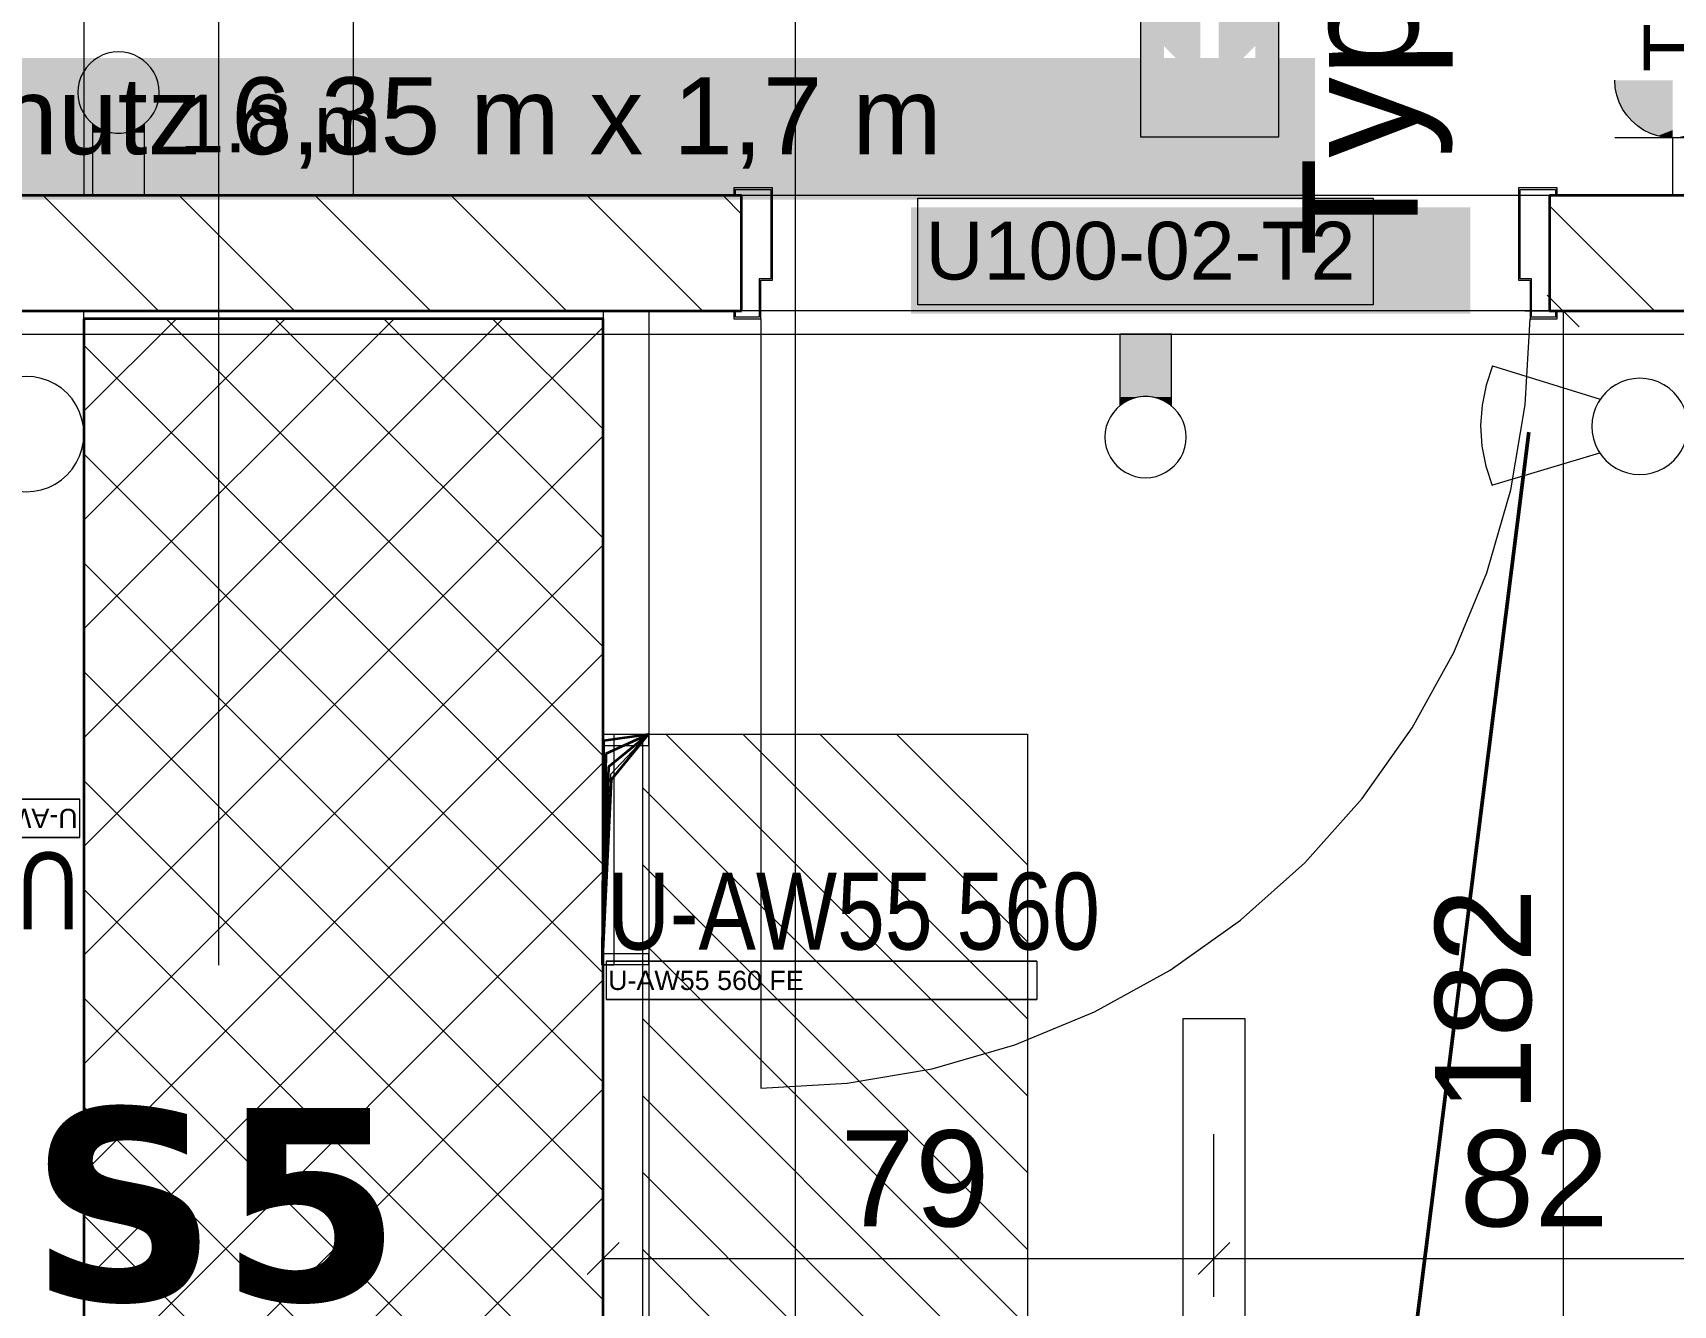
# Model space of a CAD drawing. Extents: x -1132 to 613, y -179 to 712.
# Drawn here: x -716.64 to -674, y 236.03 to 269.11 of the extents above; entities that cross this region are included whole.
import ezdxf
from ezdxf.lldxf.tags import DXFTag

# ---------------------------------------------------------------- set-up
doc = ezdxf.new("R2010")
doc.units = 0
doc.linetypes.add('_Hiddenline_', pattern=[3, 2, -1])
doc.layers.get('0').update_dxf_attribs({"lineweight": 13})
for name, color, linetype, lineweight in [('A-____-NOTE-TEXT', 7, 'Continuous', 9), ('A-DETL-GENF-HDLN', 7, '_Verdeckte Linien_', 9), ('A-DOOR-____-IDEN', 7, 'Continuous', 5), ('A-DOOR-____-OTLN', 7, 'Continuous', 9), ('A-DOOR-FRAM-MCUT', 7, 'Continuous', 9), ('A-DOOR-OPNG-OTLN', 7, 'Continuous', 9), ('A-FLOR-____-OTLN', 7, 'Continuous', 9), ('A-WALL-____-MCUT', 7, 'Continuous', 35), ('A-WALL-____-PATT', 7, 'Continuous', 35), ('S-GRID-____-OTLN', 7, 'Continuous', 5)]:
    doc.layers.add(name, color=color, linetype=linetype, lineweight=lineweight)
for name, color, linetype, lineweight, true_color in [('A-DETL-____-OTLN', 5, 'Continuous', 9, 0x0000ff), ('EL01_VVV_Mass', 7, 'Continuous', 13, 0xb2b200), ('EL01_WAN_Brandmeldeanlagen', 7, 'Continuous', 13, 0xff8000), ('EL01_WAN_Kraft', 1, 'Continuous', 13, 0xff0000), ('EL01_WAN_Leuchten', 7, 'Continuous', 13, 0x0080ff), ('EL01_WAN_Licht', 7, 'Continuous', 13, 0x0080ff), ('EL01_WAN_Notbeleuchtungen', 7, 'Continuous', 13, 0x009900), ('EL01_WAN_Notbeleuchtungentyp', 7, 'Continuous', 13, 0x009900), ('EL01_WAN_Trassen', 40, 'Continuous', 13, 0xffbf00), ('EL01_WAN_Trassen Befestigung', 7, 'Continuous', 13, 0xb2b200), ('S-GRID-____-IDEN', 7, 'Continuous', 9, 0x5555aa), ('X_Geometrie', 3, 'Continuous', 50, 0x00ff00)]:
    doc.layers.add(name, color=color, linetype=linetype, lineweight=lineweight, true_color=true_color)
doc.styles.get("Standard").update_dxf_attribs({"font": 'arial.ttf'})
tags = doc.linetypes.add('_Rasterlinie_', pattern=[0.375, 0.2, -0.05, 0.075, -0.05]).pattern_tags.tags
tags[10:11] = [DXFTag(74, 4), DXFTag(75, 0), DXFTag(340, '0'), DXFTag(46, 1.0), DXFTag(50, 0.0), DXFTag(44, 0.0), DXFTag(45, 0.0)]
tags[8:9] = [DXFTag(74, 4), DXFTag(75, 0), DXFTag(340, '0'), DXFTag(46, 1.0), DXFTag(50, 0.0), DXFTag(44, 0.0), DXFTag(45, 0.0)]
tags[6:7] = [DXFTag(74, 4), DXFTag(75, 0), DXFTag(340, '0'), DXFTag(46, 1.0), DXFTag(50, 0.0), DXFTag(44, 0.0), DXFTag(45, 0.0)]
tags[4:5] = [DXFTag(74, 4), DXFTag(75, 0), DXFTag(340, '0'), DXFTag(46, 1.0), DXFTag(50, 0.0), DXFTag(44, 0.0), DXFTag(45, 0.0)]
tags = doc.linetypes.add('_Strichliert - Fein_', pattern=[0.15, 0.1, -0.05]).pattern_tags.tags
tags[6:7] = [DXFTag(74, 4), DXFTag(75, 0), DXFTag(340, '0'), DXFTag(46, 1.0), DXFTag(50, 0.0), DXFTag(44, 0.0), DXFTag(45, 0.0)]
tags[4:5] = [DXFTag(74, 4), DXFTag(75, 0), DXFTag(340, '0'), DXFTag(46, 1.0), DXFTag(50, 0.0), DXFTag(44, 0.0), DXFTag(45, 0.0)]
tags = doc.linetypes.add('_Verdeckte Linien_', pattern=[0.15, 0.1, -0.05]).pattern_tags.tags
tags[6:7] = [DXFTag(74, 4), DXFTag(75, 0), DXFTag(340, '0'), DXFTag(46, 1.0), DXFTag(50, 0.0), DXFTag(44, 0.0), DXFTag(45, 0.0)]
tags[4:5] = [DXFTag(74, 4), DXFTag(75, 0), DXFTag(340, '0'), DXFTag(46, 1.0), DXFTag(50, 0.0), DXFTag(44, 0.0), DXFTag(45, 0.0)]
tags = doc.linetypes.add('Grundrissdarstellung Sturz', pattern=[0.25, 0.15, -0.05, 0, -0.05]).pattern_tags.tags
tags[10:11] = [DXFTag(74, 4), DXFTag(75, 0), DXFTag(340, '0'), DXFTag(46, 1.0), DXFTag(50, 0.0), DXFTag(44, 0.0), DXFTag(45, 0.0)]
tags[8:9] = [DXFTag(74, 4), DXFTag(75, 0), DXFTag(340, '0'), DXFTag(46, 1.0), DXFTag(50, 0.0), DXFTag(44, 0.0), DXFTag(45, 0.0)]
tags[6:7] = [DXFTag(74, 4), DXFTag(75, 0), DXFTag(340, '0'), DXFTag(46, 1.0), DXFTag(50, 0.0), DXFTag(44, 0.0), DXFTag(45, 0.0)]
tags[4:5] = [DXFTag(74, 4), DXFTag(75, 0), DXFTag(340, '0'), DXFTag(46, 1.0), DXFTag(50, 0.0), DXFTag(44, 0.0), DXFTag(45, 0.0)]

# ---------------------------------------------------------------- blocks, each defined once
blk = doc.blocks.new('Referenz-A0UNPDE96I', base_point=(-1115.886, -117.372))
at = {"layer": 'A-____-NOTE-TEXT', "color": 7, "linetype": 'Continuous', "lineweight": 5, "ltscale": 0.13, "true_color": 0xffffff}
for points in [[(-732.165, 264.774), (-683.304, 264.774), (-732.165, 268.453)], [(-683.304, 264.774), (-732.165, 268.453), (-683.304, 268.453)]]:
    blk.add_solid(points, dxfattribs=at)
at = {"layer": 'A-DETL-____-OTLN', "color": 0, "linetype": '_Strichliert - Fein_', "ltscale": 0.13}
blk.add_line((-700.615, 98.478), (-700.615, 261.878), dxfattribs=at)
at = {"layer": 'A-DETL-GENF-HDLN', "color": 0, "linetype": '_Verdeckte Linien_', "ltscale": 0.13}
blk.add_line((-648.315, 264.878), (-775.315, 264.878), dxfattribs=at)
at = {"layer": 'A-DOOR-____-IDEN', "color": 0, "linetype": 'Continuous', "ltscale": 0.13}
for p, q in [((-693.636, 264.815), (-681.796, 264.815)), ((-693.636, 262.035), (-693.636, 264.815)), ((-681.796, 264.815), (-681.796, 262.035)), ((-681.796, 262.035), (-693.636, 262.035))]:
    blk.add_line(p, q, dxfattribs=at)
at = {"layer": 'A-DOOR-____-IDEN', "color": 7, "linetype": 'Continuous', "ltscale": 0.13, "true_color": 0xffffff}
for points in [[(-693.811, 261.812), (-679.272, 261.812), (-693.811, 264.571)], [(-679.272, 261.812), (-693.811, 264.571), (-679.272, 264.571)]]:
    blk.add_solid(points, dxfattribs=at)
at = {"layer": 'A-DOOR-____-OTLN', "color": 0, "linetype": 'Grundrissdarstellung Sturz', "ltscale": 0.13}
for p, q in [((-715.315, 298.878), (-715.315, 264.878)), ((-708.315, 298.878), (-708.315, 264.878)), ((-677.215, 264.878), (-698.215, 264.878)), ((-677.215, 261.878), (-698.215, 261.878))]:
    blk.add_line(p, q, dxfattribs=at)
at = {"layer": 'A-DOOR-FRAM-MCUT', "color": 0, "linetype": 'Continuous', "ltscale": 0.13}
for p, q in [((-697.415, 265.078), (-698.415, 265.078)), ((-698.415, 265.078), (-698.415, 264.878)), ((-698.415, 264.878), (-698.375, 264.878)), ((-698.375, 264.878), (-698.375, 265.038)), ((-698.375, 265.038), (-697.455, 265.038)), ((-697.455, 265.038), (-697.455, 262.718)), ((-697.415, 262.678), (-697.415, 265.078)), ((-677.015, 265.078), (-678.015, 265.078)), ((-678.015, 265.078), (-678.015, 262.678)), ((-677.975, 262.718), (-677.975, 265.038)), ((-677.975, 265.038), (-677.055, 265.038)), ((-677.055, 265.038), (-677.055, 264.878)), ((-677.055, 264.878), (-677.015, 264.878)), ((-677.015, 264.878), (-677.015, 265.078)), ((-697.455, 262.718), (-697.755, 262.718)), ((-697.755, 262.718), (-697.755, 261.718)), ((-677.675, 262.718), (-677.975, 262.718)), ((-677.675, 261.718), (-677.675, 262.718)), ((-697.715, 261.678), (-697.715, 262.678)), ((-697.715, 262.678), (-697.415, 262.678)), ((-678.015, 262.678), (-677.715, 262.678)), ((-677.715, 262.678), (-677.715, 261.678)), ((-698.375, 261.878), (-698.415, 261.878)), ((-698.415, 261.878), (-698.415, 261.678)), ((-698.375, 261.718), (-698.375, 261.878)), ((-677.015, 261.878), (-677.055, 261.878)), ((-677.055, 261.878), (-677.055, 261.718)), ((-677.015, 261.678), (-677.015, 261.878)), ((-698.415, 261.678), (-697.715, 261.678)), ((-697.755, 261.718), (-698.375, 261.718)), ((-677.715, 261.678), (-677.015, 261.678)), ((-677.055, 261.718), (-677.675, 261.718))]:
    blk.add_line(p, q, dxfattribs=at)
at = {"layer": 'A-DOOR-OPNG-OTLN', "color": 0, "linetype": 'Continuous', "ltscale": 0.13}
for p, q in [((-697.715, 261.678), (-697.715, 241.678)), ((-677.84, 259.439), (-677.715, 261.678)), ((-678.216, 257.228), (-677.84, 259.439)), ((-678.837, 255.073), (-678.216, 257.228)), ((-679.695, 253.001), (-678.837, 255.073)), ((-680.78, 251.038), (-679.695, 253.001)), ((-682.078, 249.209), (-680.78, 251.038)), ((-683.573, 247.536), (-682.078, 249.209)), ((-685.245, 246.042), (-683.573, 247.536)), ((-687.074, 244.744), (-685.245, 246.042)), ((-689.037, 243.659), (-687.074, 244.744)), ((-691.109, 242.801), (-689.037, 243.659)), ((-693.264, 242.18), (-691.109, 242.801)), ((-695.475, 241.804), (-693.264, 242.18)), ((-697.715, 241.678), (-695.475, 241.804))]:
    blk.add_line(p, q, dxfattribs=at)
at = {"layer": 'A-FLOR-____-OTLN', "color": 0, "linetype": 'Continuous', "ltscale": 0.13}
for p, q in [((-715.315, 261.678), (-715.315, 261.878)), ((-701.815, 261.878), (-701.815, 261.678))]:
    blk.add_line(p, q, dxfattribs=at)
at = {"layer": 'A-WALL-____-MCUT', "color": 0, "linetype": 'Continuous', "ltscale": 0.35}
for p, q in [((-698.215, 264.878), (-717.415, 264.878)), ((-698.215, 261.878), (-698.215, 264.878)), ((-623.515, 264.878), (-677.215, 264.878)), ((-677.215, 264.878), (-677.215, 261.878)), ((-717.415, 261.878), (-698.215, 261.878)), ((-677.215, 261.878), (-623.515, 261.878)), ((-715.315, 261.678), (-715.315, -107.622)), ((-701.815, 261.678), (-715.315, 261.678)), ((-701.815, 98.478), (-701.815, 261.678))]:
    blk.add_line(p, q, dxfattribs=at)
at = {"layer": 'A-WALL-____-PATT', "color": 0, "linetype": 'Continuous', "lineweight": 9, "ltscale": 0.13}
for p, q in [((-716.375, 264.878), (-713.375, 261.878)), ((-712.839, 264.878), (-709.839, 261.878)), ((-709.304, 264.878), (-706.304, 261.878)), ((-705.768, 264.878), (-702.768, 261.878)), ((-702.233, 264.878), (-699.233, 261.878)), ((-698.697, 264.878), (-698.215, 264.396)), ((-677.215, 264.609), (-674.484, 261.878)), ((-715.315, 259.271), (-712.908, 261.678)), ((-715.315, 256.443), (-710.079, 261.678)), ((-715.315, 253.614), (-707.251, 261.678)), ((-715.315, 250.786), (-704.422, 261.678)), ((-715.315, 247.958), (-701.815, 261.458)), ((-701.815, 250.318), (-713.175, 261.678)), ((-701.815, 253.146), (-710.347, 261.678)), ((-701.815, 255.975), (-707.518, 261.678)), ((-701.815, 258.803), (-704.69, 261.678)), ((-701.815, 261.632), (-701.861, 261.678)), ((-701.815, 247.49), (-715.315, 260.99)), ((-715.315, 245.129), (-701.815, 258.629)), ((-701.815, 244.661), (-715.315, 258.161)), ((-715.315, 242.301), (-701.815, 255.801)), ((-701.815, 241.833), (-715.315, 255.333)), ((-715.315, 239.472), (-701.815, 252.972)), ((-701.815, 239.004), (-715.315, 252.504)), ((-715.315, 236.644), (-701.815, 250.144)), ((-701.815, 236.176), (-715.315, 249.676)), ((-715.315, 233.815), (-701.815, 247.315)), ((-701.815, 233.347), (-715.315, 246.847)), ((-715.315, 230.987), (-701.815, 244.487)), ((-701.815, 230.519), (-715.315, 244.019)), ((-715.315, 228.159), (-701.815, 241.659)), ((-701.815, 227.691), (-715.315, 241.191)), ((-715.315, 225.33), (-701.815, 238.83)), ((-701.815, 224.862), (-715.315, 238.362))]:
    blk.add_line(p, q, dxfattribs=at)
at = {"layer": 'S-GRID-____-OTLN', "color": 0, "linetype": '_Rasterlinie_', "ltscale": 0.13}
for p, q in [((-711.815, 645.662), (-711.815, 244.87)), ((-696.815, -113.603), (-696.815, 631.478)), ((-1107.612, 261.278), (119.376, 261.278))]:
    blk.add_line(p, q, dxfattribs=at)
at = {"layer": 'X_Geometrie', "color": 0, "linetype": 'Continuous', "ltscale": 0.5}
blk.add_line((-698.996, 90.04), (-677.749, 258.729), dxfattribs=at)
at = {"layer": 'A-____-NOTE-TEXT', "color": 0, "linetype": 'Continuous', "lineweight": 5, "ltscale": 0.13, "insert": (-731.665, 267.953), "char_height": 2, "attachment_point": 1}
blk.add_mtext('{\\fArial;Trümmerschutz 6,35 m x 1,7 m}', dxfattribs=at)
at = {"layer": 'A-DOOR-____-IDEN', "color": 0, "linetype": 'Continuous', "ltscale": 0.13, "insert": (-693.436, 264.196), "char_height": 1.5, "attachment_point": 1}
blk.add_mtext('{\\fArial;U100-02-T2}', dxfattribs=at)
at = {"layer": 'S-GRID-____-IDEN', "color": 0, "linetype": 'Continuous', "lineweight": 5, "ltscale": 0.13, "insert": (-716.745, 241.161), "char_height": 5, "attachment_point": 1}
blk.add_mtext('{\\fVerdana|b1|i0;S5}', dxfattribs=at)
blk = doc.blocks.new('IfcObject-A0UNPDEJ6I', base_point=(-701.74, 243.977))
at = {"layer": 'EL01_WAN_Trassen', "linetype": 'ByBlock', "lineweight": -2, "ltscale": 0.13}
for p, q in [((-701.74, 244.977), (-701.74, 243.977)), ((-701.74, 244.977), (-701.74, 243.977)), ((-701.74, 244.977), (-690.54, 244.977)), ((-690.54, 244.977), (-701.74, 244.977)), ((-701.74, 244.977), (-701.74, 244.977)), ((-690.54, 244.977), (-690.54, 243.977)), ((-690.54, 244.977), (-690.54, 243.977)), ((-690.54, 244.977), (-690.54, 244.977)), ((-701.74, 243.977), (-690.54, 243.977)), ((-690.54, 243.977), (-701.74, 243.977)), ((-701.74, 243.977), (-701.74, 243.977)), ((-690.54, 243.977), (-690.54, 243.977))]:
    blk.add_line(p, q, dxfattribs=at)
at = {"layer": 'EL01_WAN_Trassen', "lineweight": -2, "attachment_point": 1}
for s, insert, char_height in [('{\\W0.8;\\fArial;U-AW55 560}', (-701.693, 247.277), 2), ('{\\fArial;U-AW55 560 FE}', (-701.685, 244.727), 0.5)]:
    blk.add_mtext(s, dxfattribs=dict(at, insert=insert, char_height=char_height))
blk = doc.blocks.new('IfcObject-A0UNPDHB6I', base_point=(-727.943, 245.804))
at = {"layer": 'EL01_WAN_Trassen', "linetype": 'ByBlock', "lineweight": -2, "ltscale": 0.13}
for p, q in [((-723.621, 248.187), (-723.621, 249.187)), ((-723.621, 248.187), (-723.621, 249.187)), ((-715.421, 249.187), (-723.621, 249.187)), ((-723.621, 249.187), (-723.621, 249.187)), ((-723.621, 249.187), (-715.421, 249.187)), ((-715.421, 248.187), (-715.421, 249.187)), ((-715.421, 248.187), (-715.421, 249.187)), ((-715.421, 249.187), (-715.421, 249.187)), ((-715.421, 248.187), (-723.621, 248.187)), ((-723.621, 248.187), (-723.621, 248.187)), ((-723.621, 248.187), (-715.421, 248.187)), ((-715.421, 248.187), (-715.421, 248.187))]:
    blk.add_line(p, q, dxfattribs=at)
at = {"layer": 'EL01_WAN_Trassen', "lineweight": -2, "attachment_point": 1, "rotation": 180}
for s, insert, char_height in [('{\\fArial;U-AW55 410 FE}', (-715.476, 248.437), 0.5), ('{\\W0.8;\\fArial;U-AW55 410}', (-715.437, 245.804), 2)]:
    blk.add_mtext(s, dxfattribs=dict(at, insert=insert, char_height=char_height))
blk = doc.blocks.new('Kabelleiter-A0UNPDHR6I', base_point=(-701.834, 244.878))
at = {"color": 0, "linetype": 'ByBlock', "lineweight": -2, "ltscale": 0.13}
for p, q in [((-701.834, 250.878), (-700.634, 250.878)), ((-701.834, 250.578), (-701.834, 250.878)), ((-701.834, 250.878), (-701.834, 244.878)), ((-701.834, 250.878), (-701.534, 250.878)), ((-701.534, 250.878), (-701.534, 244.878)), ((-700.634, 250.878), (-700.634, 250.578)), ((-700.634, 250.578), (-701.834, 250.578)), ((-701.834, 245.178), (-700.634, 245.178)), ((-701.834, 244.878), (-701.834, 245.178)), ((-700.634, 244.878), (-701.834, 244.878)), ((-701.834, 244.878), (-701.534, 244.878)), ((-700.634, 245.178), (-700.634, 244.878))]:
    blk.add_line(p, q, dxfattribs=at)
at = {"color": 0, "lineweight": 35}
for p, q in [((-701.801, 250.71), (-700.634, 250.878)), ((-701.733, 250.374), (-700.634, 250.878)), ((-701.666, 250.037), (-700.634, 250.878)), ((-701.599, 249.701), (-700.634, 250.878)), ((-701.834, 244.878), (-701.801, 250.71)), ((-701.834, 244.878), (-701.733, 250.374)), ((-701.834, 244.878), (-701.666, 250.037)), ((-701.834, 244.878), (-701.599, 249.701))]:
    blk.add_line(p, q, dxfattribs=at)
at = {"color": 0, "linetype": '_Hiddenline_', "lineweight": 18}
for p, q in [((-700.634, 250.878), (-701.624, 249.828)), ((-701.624, 249.828), (-701.834, 244.878))]:
    blk.add_line(p, q, dxfattribs=at)
blk = doc.blocks.new('Kabelkanal-A0UNPDMH6I', base_point=(-700.784, 229.478))
at = {"color": 0, "linetype": 'ByBlock', "lineweight": -2, "ltscale": 0.13}
for p, q in [((-700.784, 229.478), (-700.784, 250.878)), ((-700.784, 250.878), (-690.784, 250.878)), ((-690.784, 250.878), (-690.784, 229.478)), ((-690.784, 229.478), (-700.784, 229.478))]:
    blk.add_line(p, q, dxfattribs=at)
at = {"color": 0, "linetype": 'ByBlock', "lineweight": 18, "ltscale": 0.18}
for p, q in [((-690.784, 241.478), (-700.184, 250.878)), ((-690.784, 243.478), (-698.184, 250.878)), ((-690.784, 245.478), (-696.184, 250.878)), ((-690.784, 247.478), (-694.184, 250.878)), ((-690.784, 239.478), (-700.784, 249.478)), ((-690.784, 237.478), (-700.784, 247.478)), ((-690.784, 235.478), (-700.784, 245.478)), ((-690.784, 233.478), (-700.784, 243.478)), ((-690.784, 231.478), (-700.784, 241.478)), ((-690.784, 229.478), (-700.784, 239.478)), ((-700.784, 237.478), (-692.784, 229.478)), ((-700.784, 235.478), (-694.784, 229.478)), ((-700.784, 233.478), (-696.784, 229.478)), ((-700.784, 231.478), (-698.784, 229.478))]:
    blk.add_line(p, q, dxfattribs=at)
blk = doc.blocks.new('Maß-A0UNPDWP6I', base_point=(-702.226, 236.247))
at = {"color": 0, "lineweight": -2}
for p, q in [((-701.813, 236.247), (-701.813, 261.278)), ((-685.935, 236.247), (-685.935, 240.478)), ((-701.399, 237.661), (-702.226, 236.833)), ((-685.521, 237.661), (-686.349, 236.833)), ((-701.813, 237.247), (-685.935, 237.247))]:
    blk.add_line(p, q, dxfattribs=at)
at = {"color": 0, "lineweight": -2, "insert": (-695.652, 240.58), "char_height": 2.5, "attachment_point": 1}
blk.add_mtext('{\\fArial;79}', dxfattribs=at)
blk = doc.blocks.new('Schalter_ Schema 0_ UP-A0UNPEV56I', base_point=(-720.155, 257.178))
at = {"color": 0, "lineweight": -2}
for p, q in [((-720.155, 262.021), (-718.959, 263.217)), ((-717.873, 259.739), (-720.155, 262.021)), ((-717.008, 260.165), (-717.201, 260.127)), ((-716.813, 260.178), (-717.008, 260.165)), ((-716.617, 260.165), (-716.813, 260.178)), ((-716.424, 260.127), (-716.617, 260.165)), ((-717.873, 259.739), (-718.003, 259.591)), ((-717.726, 259.868), (-717.873, 259.739)), ((-717.563, 259.977), (-717.726, 259.868)), ((-717.387, 260.064), (-717.563, 259.977)), ((-717.201, 260.127), (-717.387, 260.064)), ((-716.239, 260.064), (-716.424, 260.127)), ((-716.063, 259.977), (-716.239, 260.064)), ((-715.9, 259.868), (-716.063, 259.977)), ((-715.752, 259.739), (-715.9, 259.868)), ((-715.623, 259.591), (-715.752, 259.739)), ((-718.112, 259.428), (-718.198, 259.252)), ((-718.003, 259.591), (-718.112, 259.428)), ((-715.514, 259.428), (-715.623, 259.591)), ((-715.427, 259.252), (-715.514, 259.428)), ((-718.3, 258.874), (-718.313, 258.678)), ((-718.262, 259.067), (-718.3, 258.874)), ((-718.198, 259.252), (-718.262, 259.067)), ((-715.364, 259.067), (-715.427, 259.252)), ((-715.325, 258.874), (-715.364, 259.067)), ((-715.313, 258.678), (-715.325, 258.874)), ((-718.313, 258.678), (-718.3, 258.483)), ((-718.3, 258.483), (-718.262, 258.29)), ((-715.364, 258.29), (-715.325, 258.483)), ((-715.325, 258.483), (-715.313, 258.678)), ((-718.262, 258.29), (-718.198, 258.104)), ((-718.198, 258.104), (-718.112, 257.928)), ((-715.514, 257.928), (-715.427, 258.104)), ((-715.427, 258.104), (-715.364, 258.29)), ((-718.112, 257.928), (-718.003, 257.765)), ((-718.003, 257.765), (-717.873, 257.618)), ((-717.873, 257.618), (-717.726, 257.488)), ((-715.9, 257.488), (-715.752, 257.618)), ((-715.752, 257.618), (-715.623, 257.765)), ((-715.623, 257.765), (-715.514, 257.928)), ((-717.726, 257.488), (-717.563, 257.379)), ((-717.563, 257.379), (-717.387, 257.293)), ((-717.387, 257.293), (-717.201, 257.229)), ((-717.201, 257.229), (-717.008, 257.191)), ((-717.008, 257.191), (-716.813, 257.178)), ((-716.813, 257.178), (-716.617, 257.191)), ((-716.617, 257.191), (-716.424, 257.229)), ((-716.424, 257.229), (-716.239, 257.293)), ((-716.239, 257.293), (-716.063, 257.379)), ((-716.063, 257.379), (-715.9, 257.488))]:
    blk.add_line(p, q, dxfattribs=at)
blk = doc.blocks.new('Bewegungsmelder 180°_ UP-A0UNPEVP6I', base_point=(-679.001, 257.341))
at = {"color": 0, "lineweight": -2}
for p, q in [((-678.69, 260.452), (-678.86, 259.949)), ((-678.69, 260.452), (-675.893, 259.585)), ((-678.86, 259.949), (-678.964, 259.428)), ((-675.747, 259.762), (-675.854, 259.639)), ((-675.624, 259.87), (-675.747, 259.762)), ((-675.488, 259.961), (-675.624, 259.87)), ((-675.341, 260.033), (-675.488, 259.961)), ((-675.186, 260.086), (-675.341, 260.033)), ((-675.026, 260.118), (-675.186, 260.086)), ((-674.863, 260.128), (-675.026, 260.118)), ((-674.699, 260.118), (-674.863, 260.128)), ((-674.539, 260.086), (-674.699, 260.118)), ((-674.384, 260.033), (-674.539, 260.086)), ((-674.238, 259.961), (-674.384, 260.033)), ((-674.102, 259.87), (-674.238, 259.961)), ((-673.979, 259.762), (-674.102, 259.87)), ((-673.871, 259.639), (-673.979, 259.762)), ((-678.964, 259.428), (-679.001, 258.898)), ((-676.017, 259.357), (-676.07, 259.202)), ((-675.945, 259.503), (-676.017, 259.357)), ((-675.854, 259.639), (-675.945, 259.503)), ((-673.78, 259.503), (-673.871, 259.639)), ((-673.708, 259.357), (-673.78, 259.503)), ((-673.655, 259.202), (-673.708, 259.357)), ((-679.001, 258.898), (-678.969, 258.368)), ((-676.102, 259.041), (-676.113, 258.878)), ((-676.113, 258.878), (-676.102, 258.715)), ((-676.07, 259.202), (-676.102, 259.041)), ((-673.623, 259.041), (-673.655, 259.202)), ((-673.613, 258.878), (-673.623, 259.041)), ((-673.623, 258.715), (-673.613, 258.878)), ((-676.102, 258.715), (-676.07, 258.555)), ((-676.07, 258.555), (-676.017, 258.4)), ((-673.708, 258.4), (-673.655, 258.555)), ((-673.655, 258.555), (-673.623, 258.715)), ((-678.969, 258.368), (-678.87, 257.846)), ((-678.708, 257.35), (-675.906, 258.19)), ((-676.017, 258.4), (-675.945, 258.253)), ((-675.945, 258.253), (-675.854, 258.117)), ((-675.854, 258.117), (-675.747, 257.994)), ((-673.979, 257.994), (-673.871, 258.117)), ((-673.871, 258.117), (-673.78, 258.253)), ((-673.78, 258.253), (-673.708, 258.4)), ((-678.87, 257.846), (-678.705, 257.341)), ((-675.747, 257.994), (-675.624, 257.887)), ((-675.624, 257.887), (-675.488, 257.796)), ((-675.488, 257.796), (-675.341, 257.723)), ((-675.341, 257.723), (-675.186, 257.671)), ((-675.186, 257.671), (-675.026, 257.639)), ((-675.026, 257.639), (-674.863, 257.628)), ((-674.863, 257.628), (-674.699, 257.639)), ((-674.699, 257.639), (-674.539, 257.671)), ((-674.539, 257.671), (-674.384, 257.723)), ((-674.384, 257.723), (-674.238, 257.796)), ((-674.238, 257.796), (-674.102, 257.887)), ((-674.102, 257.887), (-673.979, 257.994))]:
    blk.add_line(p, q, dxfattribs=at)
blk = doc.blocks.new('Maß-A0UNPF8F6I', base_point=(-685.935, 225.065))
at = {"color": 0, "lineweight": -2}
for p, q in [((-676.441, 261.465), (-677.268, 262.292)), ((-677.854, 261.878), (-669.613, 261.878)), ((-676.854, 261.878), (-676.854, 225.478))]:
    blk.add_line(p, q, dxfattribs=at)
at = {"color": 0, "lineweight": -2, "insert": (-680.188, 241.049), "char_height": 2.5, "attachment_point": 1, "rotation": 90}
blk.add_mtext('{\\fArial;182}', dxfattribs=at)
blk = doc.blocks.new('Steckdose T25_ AP-A0UNPFCD6I', base_point=(-675.513, 264.878))
at = {"color": 0, "linetype": 'ByBlock', "lineweight": -2, "ltscale": 0.13}
for p, q in [((-675.5, 267.683), (-675.513, 267.878)), ((-672.513, 267.878), (-672.525, 267.683)), ((-675.462, 267.49), (-675.5, 267.683)), ((-675.398, 267.304), (-675.462, 267.49)), ((-672.564, 267.49), (-672.627, 267.304)), ((-672.525, 267.683), (-672.564, 267.49)), ((-675.312, 267.128), (-675.398, 267.304)), ((-675.203, 266.965), (-675.312, 267.128)), ((-672.714, 267.128), (-672.823, 266.965)), ((-672.627, 267.304), (-672.714, 267.128)), ((-675.073, 266.818), (-675.203, 266.965)), ((-674.926, 266.688), (-675.073, 266.818)), ((-674.763, 266.579), (-674.926, 266.688)), ((-674.587, 266.493), (-674.763, 266.579)), ((-673.263, 266.579), (-673.439, 266.493)), ((-673.1, 266.688), (-673.263, 266.579)), ((-672.952, 266.818), (-673.1, 266.688)), ((-672.823, 266.965), (-672.952, 266.818)), ((-672.513, 266.378), (-675.513, 266.378)), ((-674.401, 266.429), (-674.587, 266.493)), ((-674.208, 266.391), (-674.401, 266.429)), ((-674.013, 266.378), (-674.208, 266.391)), ((-673.817, 266.391), (-674.013, 266.378)), ((-674.013, 266.378), (-674.013, 264.878)), ((-673.624, 266.429), (-673.817, 266.391)), ((-673.439, 266.493), (-673.624, 266.429))]:
    blk.add_line(p, q, dxfattribs=at)
for points in [[(-675.462, 267.49), (-674.013, 267.878), (-675.513, 267.878)], [(-674.013, 267.49), (-675.462, 267.49), (-674.013, 267.878)], [(-675.312, 267.128), (-674.013, 267.49), (-675.462, 267.49)], [(-674.013, 267.128), (-675.312, 267.128), (-674.013, 267.49)], [(-675.073, 266.818), (-674.013, 267.128), (-675.312, 267.128)], [(-674.013, 266.818), (-675.073, 266.818), (-674.013, 267.128)], [(-674.763, 266.579), (-674.013, 266.818), (-675.073, 266.818)], [(-674.013, 266.579), (-674.763, 266.579), (-674.013, 266.818)], [(-674.401, 266.429), (-674.013, 266.579), (-674.763, 266.579)], [(-674.013, 266.429), (-674.401, 266.429), (-674.013, 266.579)], [(-674.013, 266.378), (-674.013, 266.429), (-674.401, 266.429)]]:
    blk.add_solid(points, dxfattribs=at)
at = {"color": 0, "linetype": 'ByBlock', "lineweight": -2, "ltscale": 0.13, "insert": (-674.763, 268.083), "char_height": 1.5, "attachment_point": 1, "rotation": 90}
blk.add_mtext('{\\fArial;T25}', dxfattribs=at)
blk = doc.blocks.new('Maß-A0UNPFON6I', base_point=(-686.349, 236.247))
at = {"color": 0, "lineweight": -2}
for p, q in [((-669.613, 236.247), (-669.613, 261.878)), ((-685.935, 236.247), (-685.935, 240.478)), ((-685.521, 237.661), (-686.349, 236.833)), ((-669.199, 237.661), (-670.026, 236.833)), ((-685.935, 237.247), (-669.613, 237.247))]:
    blk.add_line(p, q, dxfattribs=at)
at = {"color": 0, "lineweight": -2, "insert": (-679.552, 240.58), "char_height": 2.5, "attachment_point": 1}
blk.add_mtext('{\\fArial;82}', dxfattribs=at)
blk = doc.blocks.new('Typ 01P-A0UNPFP76I', base_point=(-686.735, 193.488))
at = {"color": 0, "lineweight": -2}
for p, q in [((-686.735, 193.488), (-686.735, 243.488)), ((-686.735, 243.488), (-685.135, 243.488)), ((-685.135, 243.488), (-685.135, 193.488))]:
    blk.add_line(p, q, dxfattribs=at)
blk = doc.blocks.new('Alarmindikator_ UP-A0UNPFVL6I', base_point=(-715.471, 264.878))
at = {"color": 0, "lineweight": -2}
for p, q in [((-715.161, 268.304), (-715.252, 268.2)), ((-715.058, 268.395), (-715.161, 268.304)), ((-714.943, 268.472), (-715.058, 268.395)), ((-714.819, 268.533), (-714.943, 268.472)), ((-714.688, 268.577), (-714.819, 268.533)), ((-714.552, 268.604), (-714.688, 268.577)), ((-714.415, 268.613), (-714.552, 268.604)), ((-714.277, 268.604), (-714.415, 268.613)), ((-714.141, 268.577), (-714.277, 268.604)), ((-714.011, 268.533), (-714.141, 268.577)), ((-713.887, 268.472), (-714.011, 268.533)), ((-713.772, 268.395), (-713.887, 268.472)), ((-713.668, 268.304), (-713.772, 268.395)), ((-713.577, 268.2), (-713.668, 268.304)), ((-715.435, 267.831), (-715.462, 267.695)), ((-715.39, 267.961), (-715.435, 267.831)), ((-715.329, 268.085), (-715.39, 267.961)), ((-715.252, 268.2), (-715.329, 268.085)), ((-713.5, 268.085), (-713.577, 268.2)), ((-713.439, 267.961), (-713.5, 268.085)), ((-713.395, 267.831), (-713.439, 267.961)), ((-713.368, 267.695), (-713.395, 267.831)), ((-715.462, 267.695), (-715.471, 267.557)), ((-715.471, 267.557), (-715.462, 267.419)), ((-715.462, 267.419), (-715.435, 267.284)), ((-713.395, 267.284), (-713.368, 267.419)), ((-713.359, 267.557), (-713.368, 267.695)), ((-713.368, 267.419), (-713.359, 267.557)), ((-715.435, 267.284), (-715.39, 267.153)), ((-715.39, 267.153), (-715.329, 267.029)), ((-715.329, 267.029), (-715.252, 266.914)), ((-713.577, 266.914), (-713.5, 267.029)), ((-713.5, 267.029), (-713.439, 267.153)), ((-713.439, 267.153), (-713.395, 267.284)), ((-715.252, 266.914), (-715.161, 266.811)), ((-715.161, 266.811), (-715.058, 266.719)), ((-715.087, 266.743), (-715.087, 264.878)), ((-715.087, 266.743), (-714.979, 266.665)), ((-715.058, 266.719), (-714.943, 266.643)), ((-714.979, 266.665), (-714.863, 266.601)), ((-714.943, 266.643), (-714.819, 266.582)), ((-714.863, 266.601), (-714.74, 266.553)), ((-714.819, 266.582), (-714.688, 266.537)), ((-714.74, 266.553), (-714.612, 266.52)), ((-714.217, 266.52), (-714.089, 266.553)), ((-714.141, 266.537), (-714.011, 266.582)), ((-714.089, 266.553), (-713.966, 266.601)), ((-714.011, 266.582), (-713.887, 266.643)), ((-713.966, 266.601), (-713.85, 266.665)), ((-713.887, 266.643), (-713.772, 266.719)), ((-713.85, 266.665), (-713.743, 266.743)), ((-713.772, 266.719), (-713.668, 266.811)), ((-713.743, 264.878), (-713.743, 266.743)), ((-713.668, 266.811), (-713.577, 266.914)), ((-714.688, 266.537), (-714.552, 266.51)), ((-714.612, 266.52), (-714.481, 266.503)), ((-714.552, 266.51), (-714.415, 266.501)), ((-714.481, 266.503), (-714.348, 266.503)), ((-714.415, 266.501), (-714.277, 266.51)), ((-714.348, 266.503), (-714.217, 266.52)), ((-714.277, 266.51), (-714.141, 266.537)), ((-715.087, 264.878), (-713.743, 264.878))]:
    blk.add_line(p, q, dxfattribs=at)
for points in [[(-715.087, 266.59), (-714.839, 266.59), (-715.087, 266.743)], [(-715.087, 266.511), (-714.56, 266.511), (-715.087, 266.59)], [(-714.56, 266.511), (-715.087, 266.59), (-714.839, 266.59)], [(-714.269, 266.511), (-713.743, 266.511), (-713.99, 266.59)], [(-713.99, 266.59), (-713.743, 266.59), (-713.743, 266.743)], [(-713.743, 266.511), (-713.99, 266.59), (-713.743, 266.59)], [(-715.087, 264.878), (-713.743, 264.878), (-715.087, 266.511)], [(-713.743, 264.878), (-715.087, 266.511), (-713.743, 266.511)]]:
    blk.add_solid(points, dxfattribs=at)
blk = doc.blocks.new('Absolute Höhe-A0UNPFVN6I', base_point=(-712.831, 266.003))
at = {"color": 0, "lineweight": -2, "insert": (-712.831, 267.503), "char_height": 1.5, "attachment_point": 1}
blk.add_mtext('{\\fArial;1.8 m}', dxfattribs=at)
blk = doc.blocks.new('RZL-Wand_ Rechts-A0UNPG196I', base_point=(-687.848, 266.402))
at = {"color": 0, "lineweight": -2}
for p, q in [((-684.248, 273.602), (-687.848, 273.602)), ((-687.848, 273.602), (-687.848, 266.402)), ((-684.248, 266.402), (-684.248, 273.602)), ((-687.848, 266.402), (-684.248, 266.402))]:
    blk.add_line(p, q, dxfattribs=at)
for points in [[(-687.848, 273.119), (-684.248, 273.119), (-687.848, 273.602)], [(-684.248, 273.119), (-687.848, 273.602), (-684.248, 273.602)], [(-687.848, 273.082), (-686.924, 273.082), (-687.848, 273.119)], [(-686.924, 273.082), (-687.848, 273.119), (-686.924, 273.119)], [(-687.848, 271.906), (-687.461, 271.906), (-687.848, 273.082)], [(-687.461, 271.906), (-687.848, 273.082), (-687.461, 273.082)], [(-687.259, 272.88), (-686.924, 272.88), (-687.461, 273.082)], [(-686.924, 272.88), (-687.461, 273.082), (-686.924, 273.082)], [(-686.861, 272.436), (-686.649, 272.436), (-686.861, 273.056)], [(-686.649, 272.436), (-686.861, 273.056), (-686.649, 273.056)], [(-686.585, 272.88), (-684.248, 272.88), (-686.585, 273.119)], [(-684.248, 272.88), (-686.585, 273.119), (-684.248, 273.119)], [(-685.787, 272.587), (-685.39, 272.587), (-685.659, 272.774)], [(-685.579, 272.443), (-685.181, 272.443), (-685.787, 272.587)], [(-685.181, 272.443), (-685.787, 272.587), (-685.39, 272.587)], [(-684.626, 270.988), (-684.248, 270.988), (-684.626, 272.88)], [(-684.248, 270.988), (-684.626, 272.88), (-684.248, 272.88)], [(-686.861, 272.234), (-685.815, 272.234), (-686.861, 272.436)], [(-685.815, 272.234), (-686.861, 272.436), (-686.144, 272.436)], [(-686.485, 271.978), (-685.4, 271.978), (-686.329, 272.234)], [(-685.4, 271.978), (-686.329, 272.234), (-685.815, 272.234)], [(-685.393, 272.315), (-685.181, 272.315), (-685.579, 272.443)], [(-685.181, 272.315), (-685.579, 272.443), (-685.181, 272.443)], [(-685.393, 271.974), (-685.181, 271.974), (-685.393, 272.315)], [(-685.181, 271.974), (-685.393, 272.315), (-685.181, 272.315)], [(-687.848, 271.707), (-687.263, 271.707), (-687.848, 271.906)], [(-687.263, 271.707), (-687.848, 271.906), (-687.461, 271.906)], [(-687.848, 271.19), (-687.461, 271.19), (-687.848, 271.707)], [(-687.461, 271.19), (-687.848, 271.707), (-687.461, 271.707)], [(-687.457, 271.703), (-687.263, 271.707), (-687.461, 271.707)], [(-687.259, 271.703), (-687.457, 271.703), (-687.263, 271.707)], [(-687.259, 271.505), (-687.259, 271.703), (-687.457, 271.703)], [(-687.198, 271.505), (-686.527, 271.505), (-687.198, 271.703)], [(-686.527, 271.505), (-687.198, 271.703), (-686.405, 271.703)], [(-686.653, 271.703), (-686.405, 271.703), (-686.485, 271.978)], [(-686.405, 271.703), (-686.485, 271.978), (-686.236, 271.978)], [(-686.23, 271.974), (-685.393, 271.974), (-686.236, 271.978)], [(-685.393, 271.974), (-686.236, 271.978), (-685.4, 271.978)], [(-685.99, 271.825), (-685.181, 271.825), (-686.23, 271.974)], [(-685.181, 271.825), (-686.23, 271.974), (-685.181, 271.974)], [(-686.059, 271.638), (-685.359, 271.638), (-686.059, 271.668)], [(-685.359, 271.638), (-686.059, 271.668), (-685.348, 271.668)], [(-685.928, 271.786), (-685.254, 271.786), (-685.99, 271.825)], [(-685.254, 271.786), (-685.99, 271.825), (-685.181, 271.825)], [(-685.86, 271.744), (-685.303, 271.744), (-685.928, 271.786)], [(-685.303, 271.744), (-685.928, 271.786), (-685.254, 271.786)], [(-685.764, 271.684), (-685.341, 271.684), (-685.86, 271.744)], [(-685.341, 271.684), (-685.86, 271.744), (-685.303, 271.744)], [(-685.738, 271.668), (-685.348, 271.668), (-685.764, 271.684)], [(-685.348, 271.668), (-685.764, 271.684), (-685.341, 271.684)], [(-684.785, 271.602), (-685.313, 271.602), (-684.812, 271.668)], [(-685.313, 271.602), (-684.812, 271.668), (-685.286, 271.668)], [(-684.812, 271.668), (-685.286, 271.668), (-684.856, 271.724)], [(-685.286, 271.668), (-684.856, 271.724), (-685.242, 271.724)], [(-684.856, 271.724), (-685.242, 271.724), (-684.912, 271.768)], [(-685.242, 271.724), (-684.912, 271.768), (-685.186, 271.768)], [(-684.912, 271.768), (-685.186, 271.768), (-684.978, 271.795)], [(-685.186, 271.768), (-684.978, 271.795), (-685.12, 271.795)], [(-684.978, 271.795), (-685.12, 271.795), (-685.049, 271.805)], [(-686.059, 271.441), (-685.361, 271.441), (-686.059, 271.638)], [(-685.361, 271.441), (-686.059, 271.638), (-685.359, 271.638)], [(-686.059, 270.988), (-685.83, 270.988), (-686.059, 271.441)], [(-685.83, 270.988), (-686.059, 271.441), (-685.83, 271.441)], [(-684.775, 271.531), (-685.322, 271.531), (-684.785, 271.602)], [(-685.322, 271.531), (-684.785, 271.602), (-685.313, 271.602)], [(-685.313, 271.46), (-684.775, 271.531), (-685.322, 271.531)], [(-684.785, 271.46), (-685.313, 271.46), (-684.775, 271.531)], [(-685.286, 271.394), (-684.785, 271.46), (-685.313, 271.46)], [(-684.812, 271.394), (-685.286, 271.394), (-684.785, 271.46)], [(-685.242, 271.338), (-684.812, 271.394), (-685.286, 271.394)], [(-684.856, 271.338), (-685.242, 271.338), (-684.812, 271.394)], [(-685.186, 271.294), (-684.856, 271.338), (-685.242, 271.338)], [(-684.912, 271.294), (-685.186, 271.294), (-684.856, 271.338)], [(-685.12, 271.267), (-684.912, 271.294), (-685.186, 271.294)], [(-684.978, 271.267), (-685.12, 271.267), (-684.912, 271.294)], [(-685.049, 271.258), (-684.978, 271.267), (-685.12, 271.267)], [(-687.848, 270.988), (-687.259, 270.988), (-687.848, 271.19)], [(-687.259, 270.988), (-687.848, 271.19), (-687.461, 271.19)], [(-687.848, 270.242), (-684.248, 270.242), (-687.848, 270.988)], [(-684.248, 270.242), (-687.848, 270.988), (-684.248, 270.988)], [(-687.848, 270.002), (-686.288, 270.002), (-687.848, 270.242)], [(-686.288, 270.002), (-687.848, 270.242), (-686.288, 270.242)], [(-687.848, 268.77), (-686.288, 268.77), (-687.848, 270.002)], [(-686.288, 268.77), (-687.848, 270.002), (-686.288, 270.002)], [(-685.808, 270.002), (-684.248, 270.002), (-685.808, 270.242)], [(-684.248, 270.002), (-685.808, 270.242), (-684.248, 270.242)], [(-685.808, 268.77), (-684.248, 268.77), (-685.808, 270.002)], [(-684.248, 268.77), (-685.808, 270.002), (-684.248, 270.002)], [(-687.848, 268.091), (-687.237, 268.091), (-687.848, 268.77)], [(-687.237, 268.091), (-687.848, 268.77), (-687.237, 268.77)], [(-686.288, 267.821), (-686.288, 268.77), (-687.237, 268.77)], [(-685.808, 267.821), (-684.858, 268.77), (-685.808, 268.77)], [(-684.858, 268.091), (-684.248, 268.091), (-684.858, 268.77)], [(-684.248, 268.091), (-684.858, 268.77), (-684.248, 268.77)], [(-687.848, 266.902), (-686.048, 266.902), (-687.848, 268.091)], [(-686.048, 266.902), (-687.848, 268.091), (-687.237, 268.091)], [(-686.048, 266.902), (-684.248, 266.902), (-684.858, 268.091)], [(-684.248, 266.902), (-684.858, 268.091), (-684.248, 268.091)], [(-687.848, 266.402), (-684.248, 266.402), (-687.848, 266.902)], [(-684.248, 266.402), (-687.848, 266.902), (-684.248, 266.902)]]:
    blk.add_solid(points, dxfattribs=at)
blk = doc.blocks.new('Bemerkung 1-A0UNPG1B6I', base_point=(-683.636, 263.301))
at = {"color": 0, "lineweight": -2, "insert": (-683.636, 263.301), "char_height": 3, "attachment_point": 1, "rotation": 90}
blk.add_mtext('{\\fArial;Typ N2}', dxfattribs=at)
blk = doc.blocks.new('Alarmindikator_ UP-A0UNPG6V6I', base_point=(-688.769, 257.543))
at = {"color": 0, "lineweight": -2}
for p, q in [((-687.041, 261.278), (-688.385, 261.278)), ((-688.385, 261.278), (-688.385, 259.414)), ((-687.041, 259.414), (-687.041, 261.278)), ((-688.459, 259.346), (-688.55, 259.242)), ((-688.356, 259.437), (-688.459, 259.346)), ((-688.277, 259.492), (-688.385, 259.414)), ((-688.241, 259.514), (-688.356, 259.437)), ((-688.161, 259.555), (-688.277, 259.492)), ((-688.117, 259.575), (-688.241, 259.514)), ((-688.038, 259.604), (-688.161, 259.555)), ((-687.986, 259.619), (-688.117, 259.575)), ((-687.91, 259.637), (-688.038, 259.604)), ((-687.85, 259.646), (-687.986, 259.619)), ((-687.779, 259.653), (-687.91, 259.637)), ((-687.713, 259.655), (-687.85, 259.646)), ((-687.646, 259.653), (-687.779, 259.653)), ((-687.575, 259.646), (-687.713, 259.655)), ((-687.515, 259.637), (-687.646, 259.653)), ((-687.439, 259.619), (-687.575, 259.646)), ((-687.387, 259.604), (-687.515, 259.637)), ((-687.309, 259.575), (-687.439, 259.619)), ((-687.264, 259.555), (-687.387, 259.604)), ((-687.185, 259.514), (-687.309, 259.575)), ((-687.148, 259.492), (-687.264, 259.555)), ((-687.07, 259.437), (-687.185, 259.514)), ((-687.041, 259.414), (-687.148, 259.492)), ((-686.966, 259.346), (-687.07, 259.437)), ((-686.875, 259.242), (-686.966, 259.346)), ((-688.733, 258.873), (-688.76, 258.737)), ((-688.688, 259.004), (-688.733, 258.873)), ((-688.627, 259.127), (-688.688, 259.004)), ((-688.55, 259.242), (-688.627, 259.127)), ((-686.798, 259.127), (-686.875, 259.242)), ((-686.737, 259.004), (-686.798, 259.127)), ((-686.693, 258.873), (-686.737, 259.004)), ((-686.666, 258.737), (-686.693, 258.873)), ((-688.76, 258.737), (-688.769, 258.599)), ((-688.769, 258.599), (-688.76, 258.462)), ((-688.76, 258.462), (-688.733, 258.326)), ((-686.693, 258.326), (-686.666, 258.462)), ((-686.657, 258.599), (-686.666, 258.737)), ((-686.666, 258.462), (-686.657, 258.599)), ((-688.733, 258.326), (-688.688, 258.195)), ((-688.688, 258.195), (-688.627, 258.071)), ((-688.627, 258.071), (-688.55, 257.957)), ((-686.875, 257.957), (-686.798, 258.071)), ((-686.798, 258.071), (-686.737, 258.195)), ((-686.737, 258.195), (-686.693, 258.326)), ((-688.55, 257.957), (-688.459, 257.853)), ((-688.459, 257.853), (-688.356, 257.762)), ((-688.356, 257.762), (-688.241, 257.685)), ((-688.241, 257.685), (-688.117, 257.624)), ((-688.117, 257.624), (-687.986, 257.579)), ((-687.439, 257.579), (-687.309, 257.624)), ((-687.309, 257.624), (-687.185, 257.685)), ((-687.185, 257.685), (-687.07, 257.762)), ((-687.07, 257.762), (-686.966, 257.853)), ((-686.966, 257.853), (-686.875, 257.957)), ((-687.986, 257.579), (-687.85, 257.552)), ((-687.85, 257.552), (-687.713, 257.543)), ((-687.713, 257.543), (-687.575, 257.552)), ((-687.575, 257.552), (-687.439, 257.579))]:
    blk.add_line(p, q, dxfattribs=at)
for points in [[(-688.385, 259.645), (-687.041, 259.645), (-688.385, 261.278)], [(-687.041, 259.645), (-688.385, 261.278), (-687.041, 261.278)], [(-688.137, 259.566), (-688.385, 259.566), (-687.858, 259.645)], [(-688.385, 259.566), (-687.858, 259.645), (-688.385, 259.645)], [(-688.385, 259.414), (-688.137, 259.566), (-688.385, 259.566)], [(-687.288, 259.566), (-687.041, 259.645), (-687.567, 259.645)], [(-687.041, 259.566), (-687.288, 259.566), (-687.041, 259.645)], [(-687.041, 259.414), (-687.041, 259.566), (-687.288, 259.566)]]:
    blk.add_solid(points, dxfattribs=at)

msp = doc.modelspace()

# ---------------------------------------------------------------- block references
at = {"color": 9, "lineweight": 25, "ltscale": 0.25, "true_color": 0xc0c0c0}
msp.add_blockref('Referenz-A0UNPDE96I', (-1115.886, -117.372), dxfattribs=at)
at = {"layer": 'EL01_VVV_Mass', "linetype": 'Continuous', "ltscale": 0.13}
for name, p in [('Maß-A0UNPF8F6I', (-685.935, 225.065)), ('Maß-A0UNPFON6I', (-686.349, 236.247)), ('Maß-A0UNPDWP6I', (-702.226, 236.247))]:
    msp.add_blockref(name, p, dxfattribs=at)
at = {"layer": 'EL01_WAN_Brandmeldeanlagen', "linetype": 'Continuous', "ltscale": 0.13}
for name, p in [('Alarmindikator_ UP-A0UNPFVL6I', (-715.471, 264.878)), ('Absolute Höhe-A0UNPFVN6I', (-712.831, 266.003)), ('Alarmindikator_ UP-A0UNPG6V6I', (-688.769, 257.543))]:
    msp.add_blockref(name, p, dxfattribs=at)
at = {"layer": 'EL01_WAN_Kraft', "ltscale": 0.13}
msp.add_blockref('Steckdose T25_ AP-A0UNPFCD6I', (-675.513, 264.878), dxfattribs=at)
at = {"layer": 'EL01_WAN_Leuchten', "ltscale": 0.13}
msp.add_blockref('Typ 01P-A0UNPFP76I', (-686.735, 193.488), dxfattribs=at)
at = {"layer": 'EL01_WAN_Licht', "linetype": 'Continuous', "ltscale": 0.13}
for name, p in [('Schalter_ Schema 0_ UP-A0UNPEV56I', (-720.155, 257.178)), ('Bewegungsmelder 180°_ UP-A0UNPEVP6I', (-679.001, 257.341))]:
    msp.add_blockref(name, p, dxfattribs=at)
at = {"layer": 'EL01_WAN_Notbeleuchtungen', "linetype": 'Continuous', "ltscale": 0.13}
msp.add_blockref('RZL-Wand_ Rechts-A0UNPG196I', (-687.848, 266.402), dxfattribs=at)
at = {"layer": 'EL01_WAN_Notbeleuchtungentyp', "linetype": 'Continuous', "ltscale": 0.13}
msp.add_blockref('Bemerkung 1-A0UNPG1B6I', (-683.636, 263.301), dxfattribs=at)
at = {"layer": 'EL01_WAN_Trassen', "ltscale": 0.13}
for name, p in [('Kabelleiter-A0UNPDHR6I', (-701.834, 244.878)), ('Kabelkanal-A0UNPDMH6I', (-700.784, 229.478))]:
    msp.add_blockref(name, p, dxfattribs=at)
at = {"layer": 'EL01_WAN_Trassen Befestigung', "ltscale": 0.13}
for name, p in [('IfcObject-A0UNPDHB6I', (-727.943, 245.804)), ('IfcObject-A0UNPDEJ6I', (-701.74, 243.977))]:
    msp.add_blockref(name, p, dxfattribs=at)

doc.saveas('drawing.dxf')
